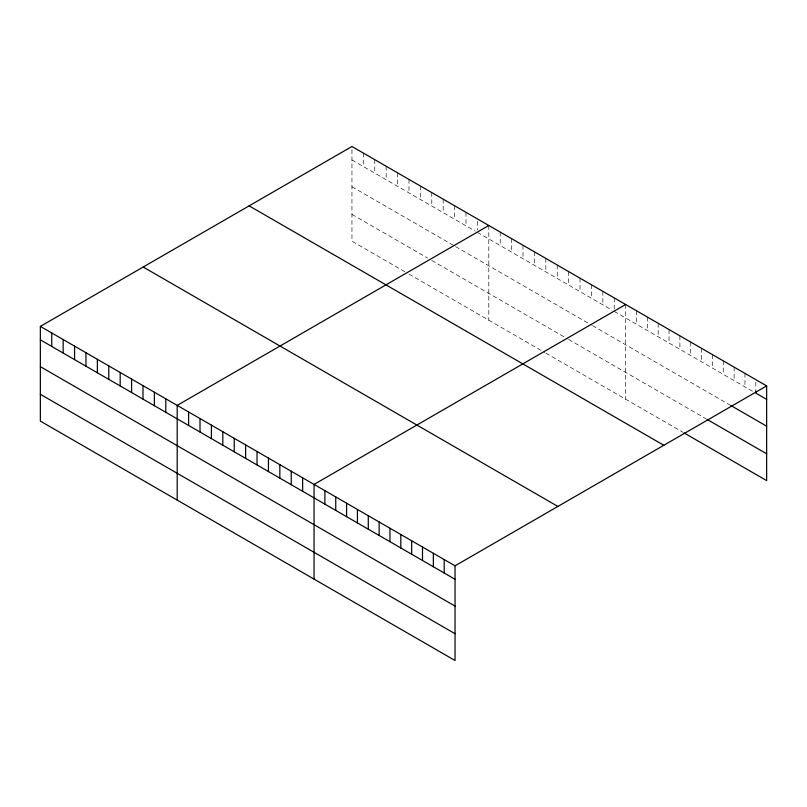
<?xml version="1.0" encoding="UTF-8"?>
<svg xmlns="http://www.w3.org/2000/svg" width="807" height="807" viewBox="0 0 807 807"><rect width="100%" height="100%" fill="white"/><g stroke="black" fill="none" stroke-linecap="round" stroke-linejoin="round"><path stroke-width="0.61" stroke-dasharray="4.04 3.03" d="M351.953 159.947L475.323 231.185M477.401 232.376L612.18 310.191M614.248 311.391L752.548 391.234M351.953 186.76L454.593 246.014M455.622 246.619L591.44 325.029M592.479 325.625L730.86 405.518M351.953 214.38L427.639 258.079M431.785 260.469L567.593 338.879M568.632 339.475L705.913 418.732M404.832 271.717L351.953 241.182L351.953 146.491M408.978 274.108L544.786 352.518M545.825 353.113L683.136 432.391M755.806 382.094L755.806 389.438M744.962 373.389L744.962 386.856M734.108 367.124L734.108 380.591M723.264 360.86L723.264 374.327M712.42 354.606L712.42 368.063M701.576 348.342L701.576 361.808M690.731 342.077L690.731 355.544M679.887 335.813L679.887 349.28M669.033 329.559L669.033 343.015M658.189 323.294L658.189 336.761M647.345 317.03L647.345 330.497M636.501 310.766L636.501 324.232M625.657 304.511L625.657 399.203M614.248 297.924L614.248 310.16M602.849 291.337L602.849 304.804M591.44 284.75L591.44 298.217M580.031 278.173L580.031 291.64M568.632 271.586L568.632 285.053M557.223 264.999L557.223 278.465M545.825 258.422L545.825 271.878M534.416 251.834L534.416 265.301M523.017 245.247L523.017 258.714M511.608 238.67L511.608 252.127M500.209 232.083L500.209 245.55M488.8 225.496L488.8 320.197M477.401 221.36L477.401 229.934M465.992 212.332L465.992 225.789M454.593 205.745L454.593 219.211M443.184 199.158L443.184 212.624M431.785 192.58L431.785 206.037M420.376 185.993L420.376 199.46M408.978 179.406L408.978 192.873M397.569 172.829L397.569 186.286M386.17 166.242L386.17 179.709M374.761 159.655L374.761 173.122M363.362 153.068L363.362 166.535"/><path stroke-width="1.21" d="M40.35 326.391L455.047 565.818L455.047 660.509L40.35 421.093L40.35 326.391L351.953 146.491L766.65 385.907L766.65 480.609L684.225 433.016M488.8 225.496L177.197 405.396L177.197 500.098M625.657 304.511L314.054 484.412L314.054 579.113M455.047 565.818L766.65 385.907M766.65 399.374L755.806 393.11L755.806 390.669M730.86 405.518L766.65 426.187M706.993 419.368L766.65 453.806M249.121 205.856L663.818 445.282M143.182 267.026L557.879 506.443M40.35 339.858L455.047 579.275M40.35 366.66L455.047 606.087M40.35 394.28L455.047 633.707M444.203 559.554L444.203 573.02M433.359 553.289L433.359 566.756M422.505 547.025L422.505 560.492M411.661 540.771L411.661 554.227M400.817 534.506L400.817 547.973M389.973 528.242L389.973 541.709M379.129 521.978L379.129 535.444M368.285 515.713L368.285 529.18M357.43 509.459L357.43 522.926M346.586 503.195L346.586 516.662M335.742 496.93L335.742 510.397M324.898 490.666L324.898 504.133M302.645 477.825L302.645 491.292M291.246 471.238L291.246 484.704M279.837 464.661L279.837 478.117M268.438 458.073L268.438 471.54M257.03 451.486L257.03 464.953M245.621 444.909L245.621 458.366M234.222 438.322L234.222 451.789M222.813 431.735L222.813 445.202M211.414 425.148L211.414 438.615M200.005 418.571L200.005 432.027M188.606 411.984L188.606 425.45M165.798 398.819L165.798 412.276M154.389 392.232L154.389 405.699M142.99 385.645L142.99 399.112M131.581 379.058L131.581 392.525M120.182 372.481L120.182 385.948M108.774 365.894L108.774 379.361M97.375 359.307L97.375 372.773M85.966 352.73L85.966 366.186M74.567 346.142L74.567 359.609M63.158 339.555L63.158 353.022M51.759 332.978L51.759 346.435"/></g></svg>
